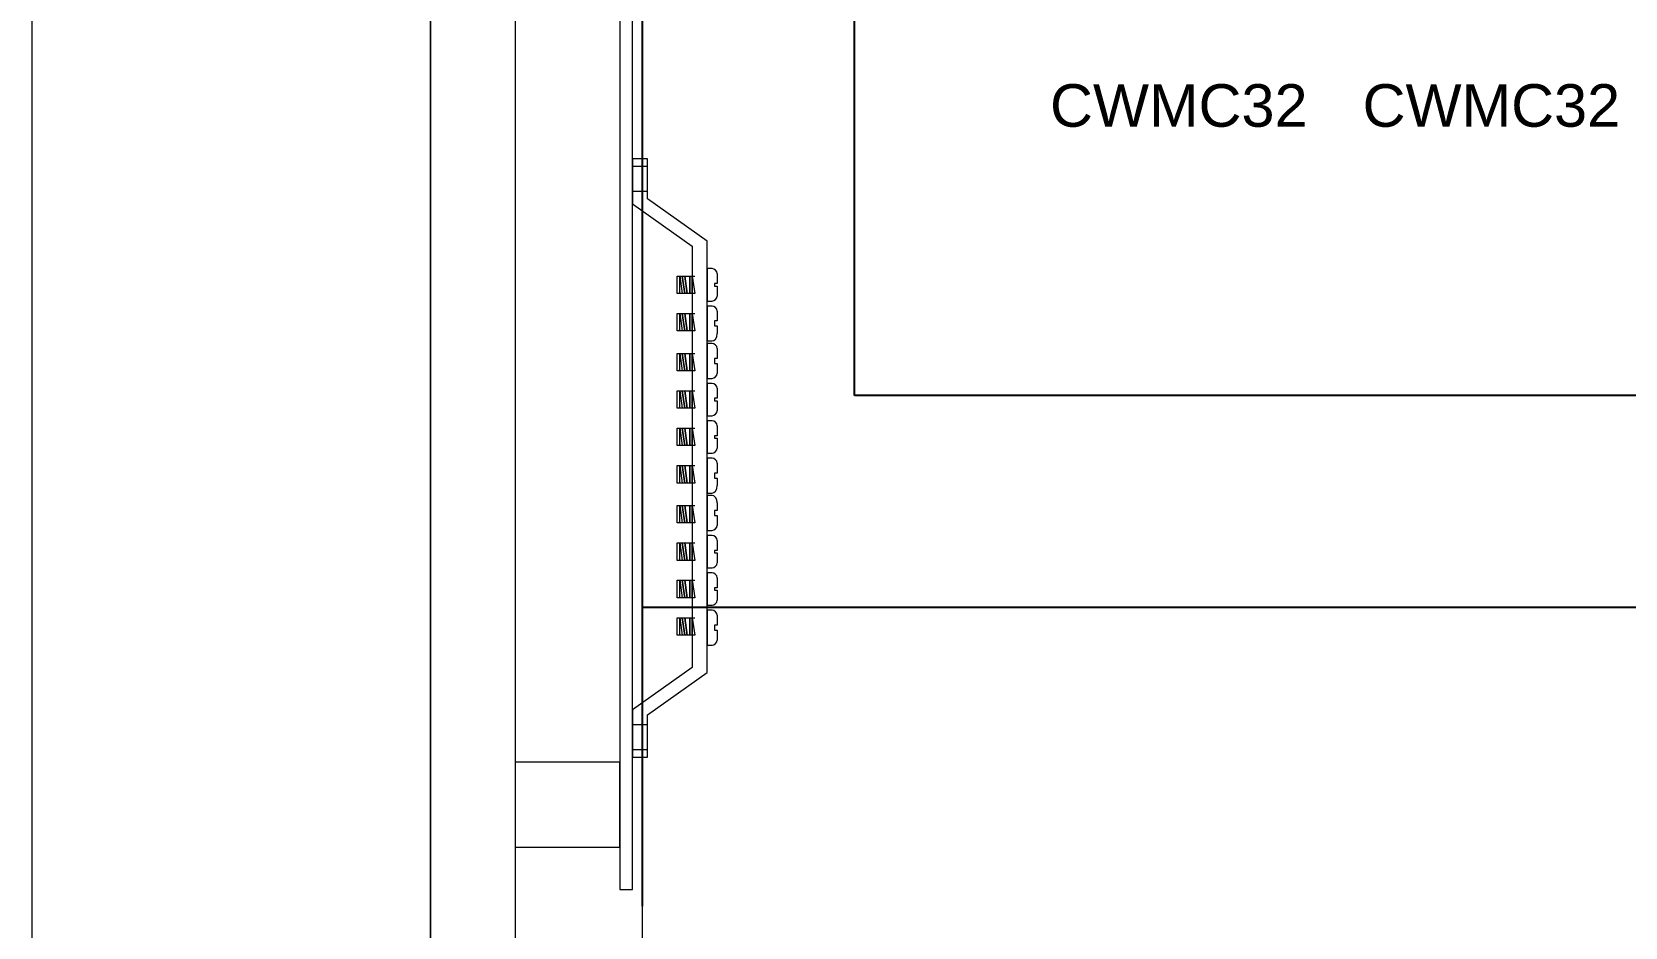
# Model space of a CAD drawing. Header units: millimetres. Extents: x 1004 to 59588, y 686 to 38112.
# Drawn here: x 43901.8 to 44277.9, y 36591.5 to 36802.7 of the extents above; entities that cross this region are included whole.
import ezdxf

# ---------------------------------------------------------------- set-up
doc = ezdxf.new("R2010")
doc.units = ezdxf.units.MM
doc.layers.add('Canaleta', color=3, linetype='Continuous')
doc.layers.add('PDF4_Geometry', color=7, linetype='Continuous')
doc.styles.get("Standard").update_dxf_attribs({"font": 'arial.ttf'})

msp = doc.modelspace()

# ---------------------------------------------------------------- linework, layer by layer
at = {"layer": 'Canaleta', "color": 7, "true_color": 0xffffff}
msp.add_line((44095.98, 36716.92), (44095.98, 37093.34), dxfattribs=at)
at = {"layer": 'Canaleta', "color": 7}
for p, q in [((44045.98, 36596.44), (44045.98, 37022.86)), ((44729.48, 36716.92), (44095.98, 36716.92)), ((44779.48, 36666.92), (44045.98, 36666.92))]:
    msp.add_line(p, q, dxfattribs=at)
at = {"layer": 'PDF4_Geometry', "lineweight": 0}
for points in [[(43995.92, 35980.39), (44840.04, 35980.39), (44840.04, 36080.39), (44840.04, 37975.69), (43995.92, 37975.69), (43995.92, 36080.39), (43995.92, 37975.69), (44840.04, 37975.69), (44840.04, 36080.39), (43995.92, 36080.39), (44840.04, 36080.39), (43995.92, 36080.39), (43995.92, 35980.39), (43995.92, 36080.39)], [(44047.1, 36770.98), (44043.57, 36770.98)], [(44047.1, 36765.1), (44043.57, 36765.1)], [(44045.92, 36760.39), (44045.92, 36644.51)], [(44062.39, 36746.86), (44061.21, 36746.86), (44061.21, 36739.21), (44062.39, 36739.21)], [(44062.39, 36746.86), (44062.39, 36746.86)], [(44057.69, 36740.98), (44057.69, 36745.1), (44058.27, 36740.98), (44054.16, 36740.98), (44054.16, 36745.1), (44058.27, 36745.1)], [(44054.74, 36740.98), (44054.74, 36745.1), (44055.33, 36740.98)], [(44063.57, 36745.69), (44063.57, 36743.33), (44062.98, 36743.33), (44062.98, 36742.74), (44063.57, 36742.74), (44063.57, 36740.39)], [(44057.69, 36732.16), (44057.69, 36736.27), (44058.27, 36732.16), (44054.16, 36732.16), (44054.16, 36736.27), (44058.27, 36736.27)], [(44054.74, 36732.16), (44054.74, 36736.27), (44055.33, 36732.16)], [(44062.39, 36738.04), (44061.21, 36738.04), (44061.21, 36729.8), (44062.39, 36729.8)], [(44062.39, 36738.04), (44062.39, 36738.04)], [(44063.57, 36736.86), (44063.57, 36734.51), (44062.98, 36734.51), (44062.98, 36733.33), (44063.57, 36733.33), (44063.57, 36731.57)], [(44062.39, 36729.21), (44061.21, 36729.21), (44061.21, 36720.98), (44062.39, 36720.98)], [(44062.39, 36729.21), (44062.39, 36729.21)], [(44063.57, 36728.04), (44063.57, 36725.69), (44062.98, 36725.69), (44062.98, 36724.51), (44063.57, 36724.51), (44063.57, 36722.16)], [(44057.69, 36722.74), (44057.69, 36726.86), (44058.27, 36722.74), (44054.16, 36722.74), (44054.16, 36726.86), (44058.27, 36726.86)], [(44054.74, 36722.74), (44054.74, 36726.86), (44055.33, 36722.74)], [(44057.69, 36713.92), (44057.69, 36718.04), (44058.27, 36713.92), (44054.16, 36713.92), (44054.16, 36718.04), (44058.27, 36718.04)], [(44054.74, 36713.92), (44054.74, 36718.04), (44055.33, 36713.92)], [(44062.39, 36719.8), (44061.21, 36719.8), (44061.21, 36712.16), (44062.39, 36712.16)], [(44062.39, 36719.8), (44062.39, 36719.8)], [(44063.57, 36718.63), (44063.57, 36716.27), (44062.98, 36716.27), (44062.98, 36715.69), (44063.57, 36715.69), (44063.57, 36713.33)], [(44057.69, 36705.1), (44057.69, 36709.21), (44058.27, 36705.1), (44054.16, 36705.1), (44054.16, 36709.21), (44058.27, 36709.21)], [(44054.74, 36705.1), (44054.74, 36709.21), (44055.33, 36705.1)], [(44062.39, 36710.98), (44061.21, 36710.98), (44061.21, 36703.33), (44062.39, 36703.33)], [(44062.39, 36710.98), (44062.39, 36710.98)], [(44063.57, 36709.8), (44063.57, 36707.45), (44062.98, 36707.45), (44062.98, 36706.86), (44063.57, 36706.86), (44063.57, 36704.51)], [(44062.39, 36702.16), (44061.21, 36702.16), (44061.21, 36693.92), (44062.39, 36693.92)], [(44062.39, 36702.16), (44062.39, 36702.16)], [(44057.69, 36696.27), (44057.69, 36700.39), (44058.27, 36696.27), (44054.16, 36696.27), (44054.16, 36700.39), (44058.27, 36700.39)], [(44054.74, 36696.27), (44054.74, 36700.39), (44055.33, 36696.27)], [(44063.57, 36700.98), (44063.57, 36698.63), (44062.98, 36698.63), (44062.98, 36697.45), (44063.57, 36697.45), (44063.57, 36695.69)], [(44057.69, 36686.86), (44057.69, 36690.98), (44058.27, 36686.86), (44054.16, 36686.86), (44054.16, 36690.98), (44058.27, 36690.98)], [(44054.74, 36686.86), (44054.74, 36690.98), (44055.33, 36686.86)], [(44062.39, 36693.33), (44061.21, 36693.33), (44061.21, 36685.1), (44062.39, 36685.1)], [(44062.39, 36693.33), (44062.39, 36693.33)], [(44063.57, 36691.57), (44063.57, 36689.8), (44062.98, 36689.8), (44062.98, 36688.63), (44063.57, 36688.63), (44063.57, 36686.27)], [(44062.39, 36683.92), (44061.21, 36683.92), (44061.21, 36676.27), (44062.39, 36676.27)], [(44062.39, 36683.92), (44062.39, 36683.92)], [(44063.57, 36682.74), (44063.57, 36680.39), (44062.98, 36680.39), (44062.98, 36679.8), (44063.57, 36679.8), (44063.57, 36677.45)], [(44057.69, 36678.04), (44057.69, 36682.16), (44058.27, 36678.04), (44054.16, 36678.04), (44054.16, 36682.16), (44058.27, 36682.16)], [(44054.74, 36678.04), (44054.74, 36682.16), (44055.33, 36678.04)], [(44062.39, 36675.1), (44061.21, 36675.1), (44061.21, 36667.45), (44062.39, 36667.45)], [(44062.39, 36675.1), (44062.39, 36675.1)], [(44057.69, 36669.21), (44057.69, 36673.33), (44058.27, 36669.21), (44054.16, 36669.21), (44054.16, 36673.33), (44058.27, 36673.33)], [(44054.74, 36669.21), (44054.74, 36673.33), (44055.33, 36669.21)], [(44063.57, 36673.92), (44063.57, 36671.57), (44062.98, 36671.57), (44062.98, 36670.98), (44063.57, 36670.98), (44063.57, 36668.63)], [(44057.69, 36660.39), (44057.69, 36664.51), (44058.27, 36660.39), (44054.16, 36660.39), (44054.16, 36664.51), (44058.27, 36664.51)], [(44054.74, 36660.39), (44054.74, 36664.51), (44055.33, 36660.39)], [(44062.39, 36666.27), (44061.21, 36666.27), (44061.21, 36658.04), (44062.39, 36658.04)], [(44062.39, 36666.27), (44062.39, 36666.27)], [(44063.57, 36665.1), (44063.57, 36662.74), (44062.98, 36662.74), (44062.98, 36661.57), (44063.57, 36661.57), (44063.57, 36659.21)], [(44047.1, 36639.21), (44043.57, 36639.21)], [(44047.1, 36633.33), (44043.57, 36633.33)]]:
    msp.add_lwpolyline(points, dxfattribs=at)
for points in [[(44015.92, 36100.39), (44820.04, 36100.39), (44820.04, 37956.27), (44015.92, 37956.27)], [(44043.57, 36772.74), (44043.57, 36762.16), (44057.69, 36752.16), (44057.69, 36652.74), (44043.57, 36642.74), (44043.57, 36631.57), (44047.1, 36631.57), (44047.1, 36641.57), (44061.21, 36651.57), (44061.21, 36753.33), (44047.1, 36763.33), (44047.1, 36772.74)], [(44055.92, 36740.98), (44055.33, 36745.1)], [(44056.51, 36740.98), (44055.92, 36745.1)], [(44057.1, 36740.98), (44057.1, 36745.1)], [(44055.92, 36732.16), (44055.33, 36736.27)], [(44056.51, 36732.16), (44055.92, 36736.27)], [(44057.1, 36732.16), (44057.1, 36736.27)], [(44055.92, 36722.74), (44055.33, 36726.86)], [(44056.51, 36722.74), (44055.92, 36726.86)], [(44057.1, 36722.74), (44057.1, 36726.86)], [(44055.92, 36713.92), (44055.33, 36718.04)], [(44056.51, 36713.92), (44055.92, 36718.04)], [(44057.1, 36713.92), (44057.1, 36718.04)], [(44055.92, 36705.1), (44055.33, 36709.21)], [(44056.51, 36705.1), (44055.92, 36709.21)], [(44057.1, 36705.1), (44057.1, 36709.21)], [(44055.92, 36696.27), (44055.33, 36700.39)], [(44056.51, 36696.27), (44055.92, 36700.39)], [(44057.1, 36696.27), (44057.1, 36700.39)], [(44055.92, 36686.86), (44055.33, 36690.98)], [(44056.51, 36686.86), (44055.92, 36690.98)], [(44057.1, 36686.86), (44057.1, 36690.98)], [(44055.92, 36678.04), (44055.33, 36682.16)], [(44056.51, 36678.04), (44055.92, 36682.16)], [(44057.1, 36678.04), (44057.1, 36682.16)], [(44055.92, 36669.21), (44055.33, 36673.33)], [(44056.51, 36669.21), (44055.92, 36673.33)], [(44057.1, 36669.21), (44057.1, 36673.33)], [(44055.92, 36660.39), (44055.33, 36664.51)], [(44056.51, 36660.39), (44055.92, 36664.51)], [(44057.1, 36660.39), (44057.1, 36664.51)]]:
    msp.add_lwpolyline(points, close=True, dxfattribs=at)
at = {"layer": 'PDF4_Geometry', "color": 7, "lineweight": 0}
msp.add_lwpolyline([(44784.16, 37923.92), (44784.16, 36128.04), (44045.92, 36128.04), (44045.92, 37923.92)], close=True, dxfattribs=at)
at = {"layer": 'PDF4_Geometry', "lineweight": 18}
msp.add_lwpolyline([(43901.8, 37903.92), (43901.8, 36148.04)], dxfattribs=at)
at = {"layer": 'PDF4_Geometry', "color": 7, "lineweight": 18}
msp.add_lwpolyline([(44043.57, 36600.39), (44043.57, 36696.86), (44043.57, 36699.8), (44043.57, 36878.63), (44040.63, 36878.63), (44040.63, 36600.39)], close=True, dxfattribs=at)
at = {"layer": 'PDF4_Geometry', "lineweight": 18}
msp.add_lwpolyline([(44040.63, 36610.39), (44040.63, 36630.39), (44015.92, 36630.39), (44015.92, 36610.39)], close=True, dxfattribs=at)
at = {"layer": 'PDF4_Geometry', "lineweight": 0}
for points in [[(44063.57, 36745.69), (44063.57, 36746.27), (44062.98, 36746.86), (44062.39, 36746.86)], [(44062.39, 36739.21), (44062.98, 36739.21), (44063.57, 36739.8), (44063.57, 36740.39)], [(44063.57, 36736.86), (44063.57, 36737.45), (44062.98, 36738.04), (44062.39, 36738.04)], [(44062.39, 36729.8), (44062.98, 36729.8), (44063.57, 36730.39), (44063.57, 36731.57)], [(44063.57, 36728.04), (44063.57, 36728.63), (44062.98, 36729.21), (44062.39, 36729.21)], [(44062.39, 36720.98), (44062.98, 36720.98), (44063.57, 36721.57), (44063.57, 36722.16)], [(44063.57, 36718.63), (44063.57, 36719.21), (44062.98, 36719.8), (44062.39, 36719.8)], [(44062.39, 36712.16), (44062.98, 36712.16), (44063.57, 36712.74), (44063.57, 36713.33)], [(44063.57, 36709.8), (44063.57, 36710.39), (44062.98, 36710.98), (44062.39, 36710.98)], [(44062.39, 36703.33), (44062.98, 36703.33), (44063.57, 36703.92), (44063.57, 36704.51)], [(44063.57, 36700.98), (44063.57, 36701.57), (44062.98, 36702.16), (44062.39, 36702.16)], [(44062.39, 36693.92), (44062.98, 36693.92), (44063.57, 36694.51), (44063.57, 36695.69)], [(44063.57, 36691.57), (44063.57, 36692.74), (44062.98, 36693.33), (44062.39, 36693.33)], [(44062.39, 36685.1), (44062.98, 36685.1), (44063.57, 36685.69), (44063.57, 36686.27)], [(44063.57, 36682.74), (44063.57, 36683.33), (44062.98, 36683.92), (44062.39, 36683.92)], [(44062.39, 36676.27), (44062.98, 36676.27), (44063.57, 36676.86), (44063.57, 36677.45)], [(44063.57, 36673.92), (44063.57, 36674.51), (44062.98, 36675.1), (44062.39, 36675.1)], [(44062.39, 36667.45), (44062.98, 36667.45), (44063.57, 36668.04), (44063.57, 36668.63)], [(44063.57, 36665.1), (44063.57, 36665.69), (44062.98, 36666.27), (44062.39, 36666.27)], [(44062.39, 36658.04), (44062.98, 36658.04), (44063.57, 36658.63), (44063.57, 36659.21)]]:
    msp.add_open_spline(points, degree=3, dxfattribs=at)

# ---------------------------------------------------------------- texts
for p in [(44142.15, 36780.34), (44215.94, 36780.34)]:
    msp.add_text('CWMC32 ', height=10.045).set_placement(p)

doc.saveas('drawing.dxf')
